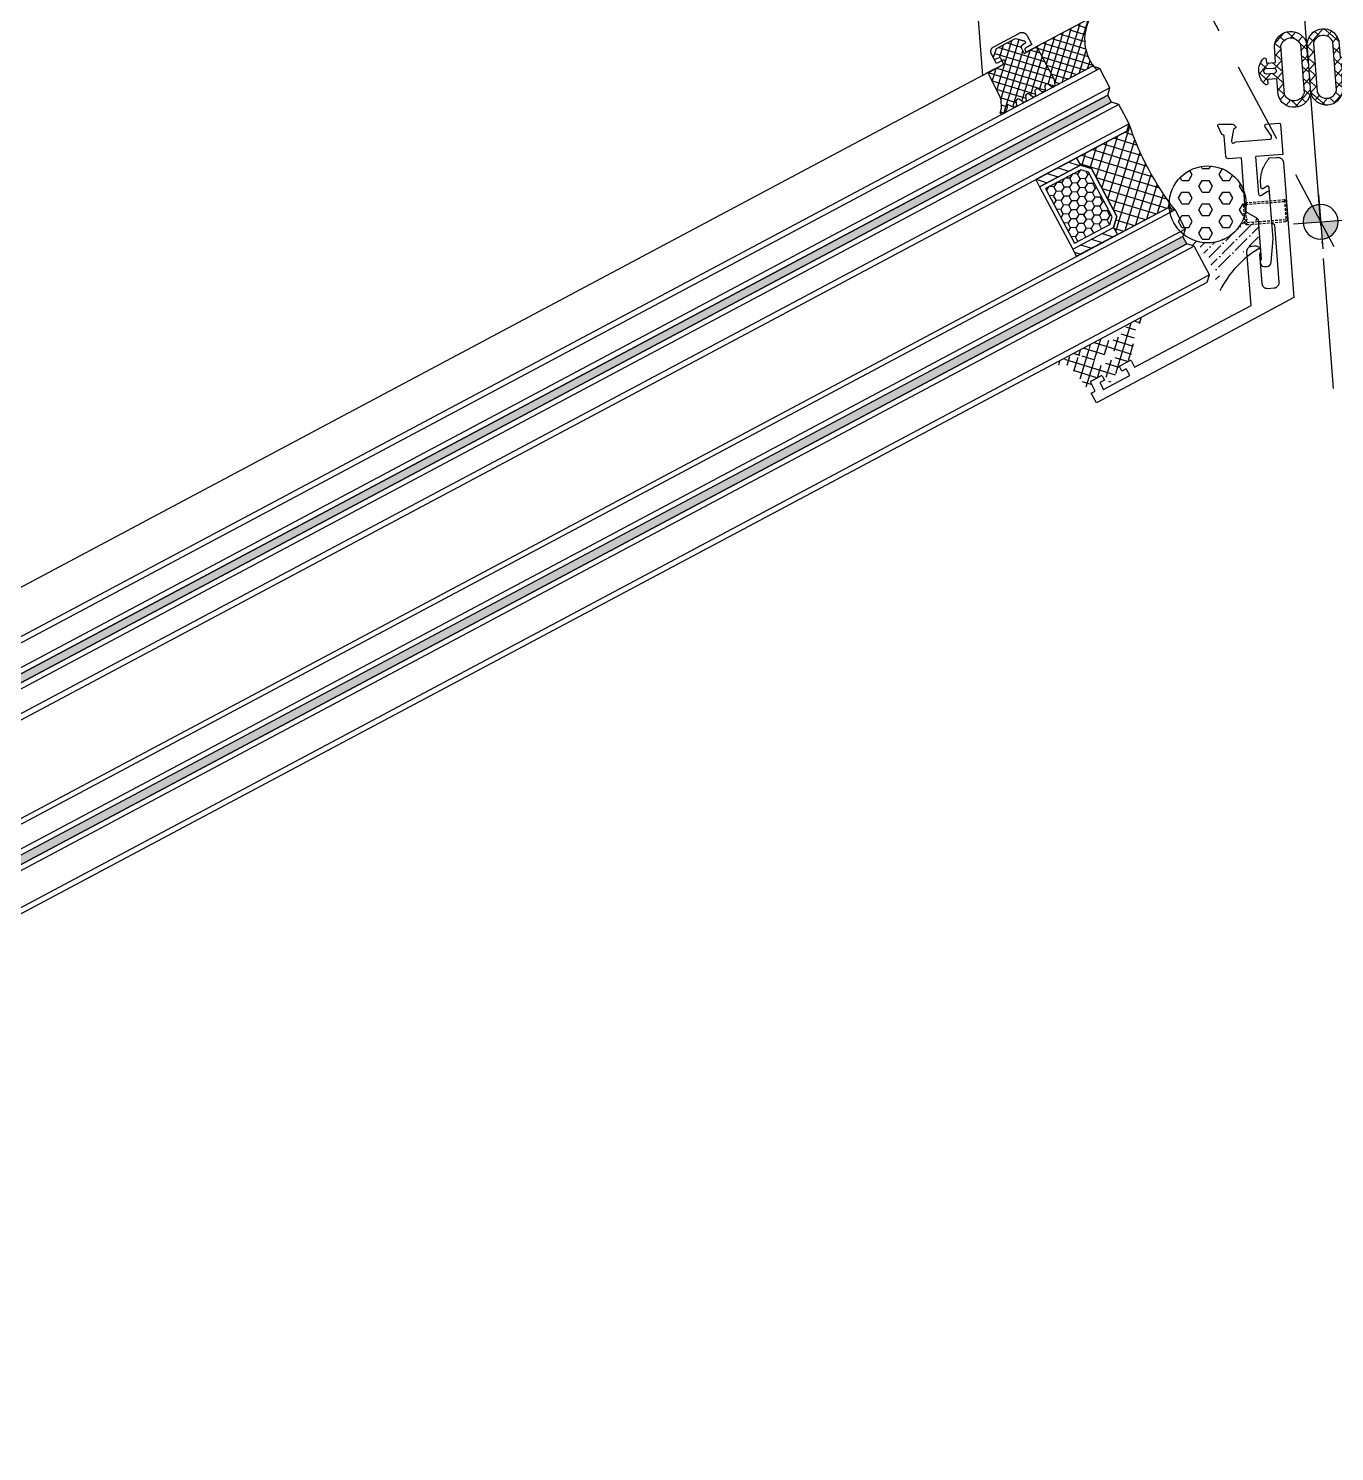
# Model space of a CAD drawing. Header units: millimetres. Extents: x -2069 to 10556, y -1036 to 8460.
# Drawn here: x 7552.9 to 7793.5, y 3352.7 to 3614.8 of the extents above; entities that cross this region are included whole.
import ezdxf

# ---------------------------------------------------------------- set-up
doc = ezdxf.new("R2010")
doc.units = ezdxf.units.MM
for name, pattern in [('ACAD_ISO04W100', [30, 24, -3, 0, -3]), ('DASHED', [0.75, 0.5, -0.25]), ('HIDDEN2', [0.1875, 0.125, -0.0625])]:
    doc.linetypes.add(name, pattern=pattern)
for name, color, linetype in [('CW', 4, 'Continuous'), ('F-Alum', 4, 'Continuous'), ('F-center', 6, 'ACAD_ISO04W100'), ('F-Glass', 5, 'Continuous'), ('F-seslants', 8, 'Continuous'), ('F_MISC', 8, 'Continuous'), ('GLAZING', 8, 'Continuous'), ('Hatch', 8, 'Continuous'), ('PJ', 4, 'Continuous'), ('TC', 4, 'Continuous')]:
    doc.layers.add(name, color=color, linetype=linetype)
doc.layers.add('Xref- ELE$0$Hatch', color=9, linetype='Continuous', lineweight=13)

# ---------------------------------------------------------------- blocks, each defined once
blk = doc.blocks.new('Xref- ELE$0$GAE0002', base_point=(-41818.77919855453, 17822.92139201999))
at = {"layer": 'Xref- ELE$0$Hatch'}
h = blk.add_hatch(dxfattribs=at)
h.set_pattern_fill('M_GASKET-PISA', color=256, pattern_type=2)
h.set_pattern_definition([(45, (-1214.761376000002, -14855.407933), (-1.060660171779821, 1.060660171779821), []), (135, (-1214.761376000002, -14855.407933), (-1.060660171779821, -1.060660171779821), [])])
edge = h.paths.add_edge_path(flags=16)
edge.add_line((-41815.07919855467, 17823.42139201995), (-41813.77919855462, 17823.42139201995))
edge.add_arc((-41813.77919855462, 17822.92139201995), 0.5, -90, 90, ccw=False)
edge.add_line((-41813.77919855462, 17822.42139201995), (-41815.07919855467, 17822.42139201995))
edge.add_arc((-41815.07919855467, 17822.92139201995), 0.5, 90, 270, ccw=False)
edge = h.paths.add_edge_path()
edge.add_line((-41813.27919855455, 17818.4213668968), (-41813.27919855462, 17821.42139201995))
edge.add_line((-41813.27919855462, 17821.42139201995), (-41814.97919855457, 17821.42139201995))
edge.add_line((-41814.97919855457, 17821.42139201995), (-41814.97919855457, 17820.72139202))
edge.add_arc((-41815.27919855458, 17820.72139201998), 0.3000000000174623, -115.05761541500061, 4.8635797611495946e-09, ccw=False)
edge.add_arc((-41813.09559109848, 17822.92139202004), 3.383607456175075, 133.070694364177, 226.9293056383509, ccw=False)
edge.add_arc((-41815.27919855466, 17825.12139202001), 0.3000000000240535, 2.084391326206969e-09, 115.0576154218833, ccw=False)
edge.add_line((-41814.97919855463, 17825.12139202002), (-41814.97919855457, 17824.42139201995))
edge.add_line((-41814.97919855457, 17824.42139201995), (-41813.27919855462, 17824.42139201995))
edge.add_line((-41813.27919855462, 17824.42139201995), (-41813.27919855468, 17827.42139201984))
edge.add_arc((-41810.27919855456, 17826.87139201984), 3.050000000114375, 10.388857815061783, 169.6111421849382, ccw=False)
edge.add_line((-41807.27919855445, 17827.42139201984), (-41807.27919855437, 17818.42139201997))
edge.add_arc((-41810.27919855451, 17818.97139202002), 3.050000000151531, 190.3888578138809, 349.6111421841629, ccw=False)
edge.add_line((-41812.07919855455, 17818.42136689683), (-41812.07919855467, 17827.42139201984))
edge.add_arc((-41810.27919855456, 17826.82523817369), 1.896153846257486, 18.324694090130095, 161.6753059098699, ccw=False)
edge.add_line((-41808.47919855445, 17827.42139201984), (-41808.47919855437, 17818.42139201996))
edge.add_arc((-41810.2791985545, 17819.01754586615), 1.896153846287313, 198.3246940877339, 341.6753059085472, ccw=False)
at = {"color": 0, "linetype": 'ByBlock'}
for points in [[(-41813.27919855455, 17818.4213668968), (-41813.27919855462, 17821.42139201995), (-41814.97919855457, 17821.42139201995), (-41814.97919855457, 17820.72139202, -0.548945891858276), (-41815.4062573781, 17820.44962731407, -0.4340790099980792), (-41815.40625737821, 17825.39315672591, -0.5489458918577889), (-41814.97919855463, 17825.12139202002), (-41814.97919855457, 17824.42139201995), (-41813.27919855462, 17824.42139201995), (-41813.27919855468, 17827.42139201984, -0.8333333333398008), (-41807.27919855445, 17827.42139201984), (-41807.27919855437, 17818.42139201997, -0.833333333342024), (-41813.27919855468, 17818.42139202007)], [(-41812.07919855455, 17818.42136689683), (-41812.07919855467, 17827.42139201984, -0.7222222222395137), (-41808.47919855445, 17827.42139201984), (-41808.47919855437, 17818.42139201996, -0.7222222222456893), (-41812.07919855467, 17818.42139202007)]]:
    blk.add_lwpolyline(points, format="xyb", dxfattribs=at)
blk.add_lwpolyline([(-41815.07919855467, 17823.42139201995), (-41813.77919855462, 17823.42139201995, -0.9999999999999999), (-41813.77919855462, 17822.42139201995), (-41815.07919855467, 17822.42139201995, -0.9999999999999999)], format="xyb", close=True, dxfattribs=at)
blk = doc.blocks.new('A$C08103915')
at = {"layer": 'Hatch'}
h = blk.add_hatch(dxfattribs=at)
h.set_pattern_fill('M_GASKET-PISA', color=256, style=0, pattern_type=2)
h.set_pattern_definition([(45, (45.74999999999977, 8.999999999998408), (-1.060660171779821, 1.060660171779821), []), (135, (45.74999999999977, 8.999999999998408), (-1.060660171779821, -1.060660171779821), [])])
edge = h.paths.add_edge_path()
edge.add_arc((-1.005758292417113, 2.700000001565058), 1.500000000000064, 269.9999999999914, 310.5724313148193)
edge.add_line((-0.03014508089836454, 1.560623478412708), (1.229683999648614, 2.639376524703948))
edge.add_arc((2.205297211167363, 1.500000001551598), 1.500000000000089, 89.99999999999142, 130.5724313148186, ccw=False)
edge.add_line((2.20529721116759, 3.000000001551598), (2.741785272946117, 3.00000000156524))
edge.add_arc((2.741785272946345, 6.00000000156524), 3.000000000000028, 269.9999999999956, 323.2382780301331)
edge.add_line((5.145179432466875, 4.204534459154274), (7.713046174758574, 7.641857975019775))
edge.add_arc((7.793159313408751, 7.58200912360553), 0.09999999999985255, 115.93827802975, 143.2382780298942, ccw=False)
edge.add_line((7.749419046879666, 7.671935699677306), (9.503507258835953, 8.525123814462859))
edge.add_arc((9.394279516007828, 8.750000003056812), 0.249999999999963, 295.9069544241082, 449.9999999998437)
edge.add_line((9.39427951600851, 9.000000003056812), (6.620583798811595, 9.000000003062269))
edge.add_line((6.620583798811595, 9.000000003062269), (4.773622509620282, 8.04671219667307))
edge.add_arc((3.62699862340969, 10.26825527831079), 2.499999999999945, 214.0621029693552, 297.299999999996, ccw=False)
edge.add_arc((1.307391891253701, 8.70000000312939), 0.2999999999997213, 34.06210296926611, 89.99999999978287)
edge.add_line((1.307391891254838, 9.000000003128662), (-1.589216802361761, 9.000000003135028))
edge.add_arc((-1.589216802362216, 8.750000003135028), 0.2499999999999152, 89.99999999989583, 256.4770942316625)
edge.add_line((-1.64767532243286, 8.506930874220416), (-0.02726917610675628, 8.096945104279257))
edge.add_arc((-0.05179766443939116, 7.999999999915417), 0.0999999999999834, -90.00000000013023, 75.80132993312759, ccw=False)
edge.add_line((-0.05179766443961853, 7.899999999915053), (-0.108955418213327, 7.899999999915053))
edge.add_arc((-0.1089554182137817, 10.39999999991505), 2.499999999999434, 215.2344178976467, 270.00000000001046, ccw=False)
edge.add_arc((-2.2326314786485, 8.900000003135574), 0.1000000000007252, 35.234417898605, 90.00000000078164)
edge.add_line((-2.232631478649864, 9.000000003135938), (-4.881168839528527, 9.000000003142304))
edge.add_arc((-4.881168839528982, 8.750000003142304), 0.2500000000000154, 89.99999999989578, 256.4770942317193)
edge.add_line((-4.939627359599399, 8.506930874227692), (-3.319221213273295, 8.096945104286533))
edge.add_arc((-3.34374970160593, 7.999999999922693), 0.0999999999999834, -90.00000000013023, 75.80132993312759, ccw=False)
edge.add_line((-3.343749701606157, 7.899999999922329), (-3.400907455379411, 7.899999999922329))
edge.add_arc((-3.400907455379865, 10.39999999992233), 2.499999999999949, 214.3262280799825, 270.0000000000104, ccw=False)
edge.add_arc((-5.548092091564513, 8.933849210224253), 0.1000000000000372, 34.32622808016425, 110.1544525972612)
edge.add_arc((-6.443927377176806, 11.37464398673728), 2.499999999999543, 265.3665045616222, 290.154452597025, ccw=False)
edge.add_line((-6.645881460149894, 8.88281442828611), (-8.091786761774756, 9.000000003144123))
edge.add_arc((-8.111982170071997, 8.750817047299279), 0.2499999999999778, 85.36650456163848, 250.7880419743665)
edge.add_line((-8.194248104436383, 8.514740119067937), (-7.412072788158412, 8.239907198840228))
edge.add_arc((-8.075076055456293, 6.352997909141777), 1.999999999999966, 8.473551534714375, 70.64005609634751, ccw=False)
edge.add_line((-6.096908078050546, 6.64770361517094), (-5.244518011203127, 2.024790390883936))
edge.add_arc((-4.749999999999773, 2.098627621301603), 0.5000000000001517, 188.4921821239047, 359.9999999997688)
edge.add_line((-4.249999999999773, 2.098627621299784), (-4.249999999999773, 2.700000001565058))
edge.add_arc((-3.949999999999818, 2.700000001565058), 0.3000000000000682, 90, 180.0000000000217, ccw=False)
edge.add_line((-3.949999999999818, 3.00000000156524), (-1.55130166063168, 3.00000000156524))
edge.add_arc((-1.55130166063168, 2.700000001565058), 0.3000000000000966, 2.7114310796605423e-11, 90, ccw=False)
edge.add_line((-1.251301660631498, 2.700000001565058), (-1.251301660631498, 1.400000001564877))
edge.add_arc((-1.051301660631452, 1.400000001564877), 0.1999999999999602, 180.0000000000408, 270)
edge.add_line((-1.051301660631452, 1.200000001565058), (-1.00575829241734, 1.200000001565058))
edge = h.paths.add_edge_path(flags=16)
edge.add_arc((-1.310476532774146, 5.200000001565058), 0.4999999999999456, 188.3111422397304, 269.9999999999739)
edge.add_line((-1.310476532774373, 4.700000001565058), (1.520024613216037, 4.700000001565058))
edge.add_arc((1.520024613216037, 5.200000001565058), 0.4999999999999762, 270, 323.238278030144)
edge.add_line((1.920590306469421, 4.900755744496564), (2.29411737345049, 5.400755744496564))
edge.add_arc((1.893551680196879, 5.700000001565058), 0.5000000000000022, 323.2382780301569, 450)
edge.add_line((1.893551680196879, 6.200000001565058), (-1.456559369031083, 6.200000001565058))
edge.add_arc((-1.456559369031311, 5.700000001565058), 0.4999999999998603, 89.99999999997395, 188.3111422397347)
edge.add_line((-1.95130821782368, 5.627725686498707), (-1.80522538156697, 5.127725686498707))
blk = doc.blocks.new('A$C57E61DF8')
at = {"layer": 'GLAZING'}
h = blk.add_hatch(dxfattribs=at)
h.set_pattern_fill('ANSI37', color=256, scale=10)
h.set_pattern_definition([(45, (33510.59369597723, 50850.56907076713), (-0.8838834764831844, 0.8838834764831844), []), (135, (33510.59369597723, 50850.56907076713), (-0.8838834764831844, -0.8838834764831843), [])])
h.paths.add_polyline_path([(0, -11.16902688858681), (-0.2901045945036458, -10.95144844270544), (-0.652735337644117, -10.1536608078095), (-0.9428399321477627, -10.0086085105504), (-1.305470675288234, -10.1536608078095), (-1.59557526979188, -10.95144844270544), (-1.958206012932351, -11.16902688858681), (-2.320836756065546, -10.95144844270544), (-2.610941350576468, -10.1536608078095), (-2.973572093709663, -10.0086085105504), (-3.336202836850134, -10.1536608078095), (-3.62630743135378, -10.95144844270544), (-3.988938174494251, -11.16902688858681), (-4.279042768997897, -10.95144844270544), (-5.004304255271563, -10.0086085105504), (-5.511987295663857, -10.66134384819452), (-6.164722633307974, -11.16902688858681), (-6.599879525070719, -11.16902688858681), (-6.889984119574365, -11.02397459133499), (-6.962510268203914, -10.80639614545362), (-6.309774930559797, -10.08113465917995), (-5.65703959291568, -8.703137835262169), (-5.584513444286131, -8.195454794869875), (-5.439461147034308, -3.481255134109233), (-5.149356552523386, -3.191150539598311), (-2.103258310184174, -3.191150539598311), (-2.103258310184174, -1.958206012939627), (-2.175784458813723, -1.740627567058254), (-3.191150539591035, -1.595575269799156), (-3.263676688220585, -1.377996823917783), (-3.191150539591035, -1.160418378036411), (-1.958206012932351, 0), (0, 0), (2.0307321615619, 0), (3.263676688227861, -1.160418378036411), (3.336202836850134, -1.377996823917783), (3.191150539598311, -1.595575269799156), (2.248310607443273, -1.740627567058254), (2.10325831019145, -1.958206012939627), (2.10325831019145, -3.191150539598311), (4.424095066256996, -3.191150539598311), (4.714199660767918, -3.481255134109233), (4.714199660767918, -10.0086085105504), (4.351568917634722, -10.95144844270544), (3.988938174494251, -11.16902688858681), (4.061464323123801, -11.16902688858681), (3.698833579990605, -10.95144844270544), (3.336202836850134, -10.1536608078095), (3.046098242346488, -10.0086085105504), (2.683467499206017, -10.1536608078095), (2.393362904702371, -10.95144844270544), (2.0307321615619, -11.16902688858681), (1.668101418428705, -10.95144844270544), (1.377996823917783, -10.1536608078095), (1.015366080784588, -10.0086085105504), (0.652735337644117, -10.1536608078095), (0.3626307431404712, -10.95144844270544)])
at = {"layer": 'GLAZING', "flags": 128}
blk.add_lwpolyline([(0, -11.16902688858681), (-0.2901045945036458, -10.95144844270544), (-0.652735337644117, -10.1536608078095), (-0.9428399321477627, -10.0086085105504), (-1.305470675288234, -10.1536608078095), (-1.59557526979188, -10.95144844270544), (-1.958206012932351, -11.16902688858681), (-2.320836756065546, -10.95144844270544), (-2.610941350576468, -10.1536608078095), (-2.973572093709663, -10.0086085105504), (-3.336202836850134, -10.1536608078095), (-3.62630743135378, -10.95144844270544), (-3.988938174494251, -11.16902688858681), (-4.279042768997897, -10.95144844270544), (-5.004304255271563, -10.0086085105504), (-5.511987295663857, -10.66134384819452), (-6.164722633307974, -11.16902688858681), (-6.599879525070719, -11.16902688858681), (-6.889984119574365, -11.02397459133499), (-6.962510268203914, -10.80639614545362), (-6.309774930559797, -10.08113465917995), (-5.65703959291568, -8.703137835262169), (-5.584513444286131, -8.195454794869875), (-5.439461147034308, -3.481255134109233), (-5.149356552523386, -3.191150539598311), (-2.103258310184174, -3.191150539598311), (-2.103258310184174, -1.958206012939627), (-2.175784458813723, -1.740627567058254), (-3.191150539591035, -1.595575269799156), (-3.263676688220585, -1.377996823917783), (-3.191150539591035, -1.160418378036411), (-1.958206012932351, 0), (0, 0), (2.0307321615619, 0), (3.263676688227861, -1.160418378036411), (3.336202836850134, -1.377996823917783), (3.191150539598311, -1.595575269799156), (2.248310607443273, -1.740627567058254), (2.10325831019145, -1.958206012939627), (2.10325831019145, -3.191150539598311), (4.424095066256996, -3.191150539598311), (4.714199660767918, -3.481255134109233), (4.714199660767918, -10.0086085105504), (4.351568917634722, -10.95144844270544), (3.988938174494251, -11.16902688858681), (4.061464323123801, -11.16902688858681), (3.698833579990605, -10.95144844270544), (3.336202836850134, -10.1536608078095), (3.046098242346488, -10.0086085105504), (2.683467499206017, -10.1536608078095), (2.393362904702371, -10.95144844270544), (2.0307321615619, -11.16902688858681), (1.668101418428705, -10.95144844270544), (1.377996823917783, -10.1536608078095), (1.015366080784588, -10.0086085105504), (0.652735337644117, -10.1536608078095), (0.3626307431404712, -10.95144844270544)], close=True, dxfattribs=at)
blk = doc.blocks.new('*U156')
at = {"linetype": 'Continuous'}
for points in [[(-43.56000000512402, 1.00000000614197), (-43.5599996817031, 903.8039376455888), (-45.07999968170311, 903.803937645041), (-45.08000000512402, 1.000000005594327)], [(-14.04000000000174, 1.000000001268106), (-14.03999967658083, 903.803937640715), (-15.55999967658083, 903.8039376407148), (-15.56000000000174, 1.000000001268219)]]:
    blk.add_hatch(color=4, dxfattribs=at).paths.add_polyline_path(points)
at = {"layer": 'TC'}
h = blk.add_hatch(dxfattribs=at)
h.set_pattern_fill('ANSI31', color=256, scale=0.5, style=0)
h.set_pattern_definition([(45, (41567.46289831595, 2291.421798873034), (-1.122532015133644, 1.122532015133644), [])])
h.paths.add_polyline_path([(-36.06000000512402, 19.99999538964943), (-36.06000001701294, 11.49999538964943), (-37.56000002024346, 11.49999538964943), (-37.56000000835455, 19.99999538964943)])
h = blk.add_hatch(dxfattribs=at)
h.set_pattern_fill('HONEY', color=256, scale=0.3, style=0)
h.set_pattern_definition([(0, (41567.46289831595, 2291.421798884622), (1.42875, 0.8248889999999999), [0.9524999999999999, -1.905]), (120, (41567.46289831595, 2291.421798884622), (-1.428749829302342, 0.8248892956570172), [0.952499999999998, -1.904999999999996]), (59.99999999999999, (41567.46289831595, 2291.421798884622), (1.706976584081587e-07, 1.649778295657017), [-1.905, 0.9524999999999999])])
h.paths.add_polyline_path([(-24.89137084665388, 10.79999538405756), (-23.8599999967523, 11.83136623395914), (-23.8599999967523, 19.19999538405902), (-35.26000000836619, 19.1999953896538), (-35.26000000836619, 11.83136623955392), (-34.22862915846461, 10.79999538965235)])
h = blk.add_hatch(dxfattribs=at)
h.set_pattern_fill('ANSI31', color=256, scale=0.5, style=0)
h.set_pattern_definition([(45, (41571.46289831595, 2291.421798879027), (-1.122532015133644, 1.122532015133644), [])])
h.paths.add_polyline_path([(-23.06000000865286, 19.99999538405465), (-23.05999999676395, 11.49999538405465), (-21.55999999353342, 11.49999538405465), (-21.56000000542234, 19.99999538405465)])
h = blk.add_hatch(dxfattribs=at)
h.set_pattern_fill('ANSI31', color=256, scale=0.5, style=0)
h.set_pattern_definition([(45, (41571.46289831595, 2291.421798876314), (-1.122532015133644, 1.122532015133644), [])])
h.paths.add_polyline_path([(-23.05999999999447, 19.99999538405465), (-23.05999998811283, 11.49999538405465), (-21.55999998488231, 11.49999538405465), (-21.55999999676395, 19.99999538405465)])
h = blk.add_hatch(dxfattribs=at)
h.set_pattern_fill('ANSI37', color=256, scale=0.5, style=0)
h.set_pattern_definition([(45, (41567.46289831595, 2291.421798884622), (-1.122532015133644, 1.122532015133644), []), (135, (41567.46289831595, 2291.421798884622), (-1.122532015133644, -1.122532015133644), [])])
edge = h.paths.add_edge_path()
edge.add_line((-31.560000006521, 9.999995389649435), (-34.56000000835455, 9.999995389649435))
edge.add_line((-34.56000000835455, 9.999995389649435), (-36.06000000835455, 11.49999538964943))
edge.add_line((-36.06000000835455, 11.49999538964943), (-37.56000000512402, 11.49999538964943))
edge.add_line((-37.56000000512402, 11.49999538964943), (-37.56000000512402, 1.000000006862543))
edge.add_line((-37.56000000512402, 1.000000006862543), (-38.56000000512402, 6.862542534236127e-09))
edge.add_arc((-29.56000002297011, -51.73927224170338), 52.51620980697288, 80.13218764653152, 99.86781231785102, ccw=False)
edge.add_line((-20.56000000865286, 1.267761007284207e-09), (-21.56000000865286, 1.000000001267761))
edge.add_line((-21.56000000865286, 1.000000001267761), (-21.56000000865286, 11.49999538405465))
edge.add_line((-21.56000000865286, 11.49999538405465), (-23.06000000542234, 11.49999538405465))
edge.add_line((-23.06000000542234, 11.49999538405465), (-24.56000000542234, 9.999995384054653))
edge.add_line((-24.56000000542234, 9.999995384054653), (-31.560000006521, 9.999995389649435))
at = {"color": 4, "linetype": 'Continuous'}
for points in [[(-43.56000000512402, 1.00000000614197), (-43.5599996817031, 903.8039376455888), (-45.07999968170311, 903.803937645041), (-45.08000000512402, 1.000000005594327)], [(-14.04000000000174, 1.000000001268106), (-14.03999967658083, 903.803937640715), (-15.55999967658083, 903.8039376407148), (-15.56000000000174, 1.000000001268219)]]:
    blk.add_lwpolyline(points, close=True, dxfattribs=at)
at = {"layer": 'F-Glass'}
for points in [[(-53.07999968170311, 903.8039376450412), (-53.08000000512402, 1.000000005594327), (-52.08000000512402, 5.594326779601033e-09), (-46.08000000512402, 5.594326779601033e-09), (-45.08000000512402, 1.000000005594327), (-45.07999968170311, 903.8039376450414)], [(-37.5599996817031, 903.8039376463096), (-37.56000000512402, 1.000000006862546), (-38.56000000512402, 6.862546086949806e-09), (-42.56000000512402, 6.141970487760773e-09), (-43.56000000512402, 1.00000000614197), (-43.5599996817031, 903.803937645589)], [(-21.55999967658083, 903.8039376407148), (-21.55999999999447, 1.000000001267765), (-20.55999999999447, 1.267764559997886e-09), (-16.55999999999447, 1.267764559997886e-09), (-15.55999999999447, 1.000000001267765), (-15.55999967658083, 903.8039376407148)], [(-14.03999967658083, 903.803937640715), (-14.04000000000174, 1.000000001268106), (-13.04000000000174, 1.268105620511051e-09), (-9.040000000001742, 1.988681219700084e-09), (-8.040000000001742, 1.000000001988681), (-8.039999676580829, 903.8039376414358)]]:
    blk.add_lwpolyline(points, dxfattribs=at)
at = {"layer": 'PJ'}
for points in [[(-36.06000000512402, 19.99999538964943), (-36.06000001701294, 11.49999538964943), (-37.56000002024346, 11.49999538964943), (-37.56000000835455, 19.99999538964943)], [(-23.06000000865286, 19.99999538405465), (-23.05999999676395, 11.49999538405465), (-21.55999999353342, 11.49999538405465), (-21.56000000542234, 19.99999538405465)], [(-23.05999999999447, 19.99999538405465), (-23.05999998811283, 11.49999538405465), (-21.55999998488231, 11.49999538405465), (-21.55999999676395, 19.99999538405465)]]:
    blk.add_lwpolyline(points, close=True, dxfattribs=at)
at = {"layer": 'PJ', "ltscale": 3}
for points in [[(-24.55999999676395, 9.999995384054653), (-23.05999999676395, 11.49999538405465), (-23.05999999676395, 19.99999538405465), (-36.06000000835455, 19.99999538964943), (-36.06000000835455, 11.49999538964943), (-34.56000000835455, 9.999995389649435)], [(-24.89137084665388, 10.79999538405756), (-23.8599999967523, 11.83136623395914), (-23.8599999967523, 19.19999538405902), (-35.26000000836619, 19.1999953896538), (-35.26000000836619, 11.83136623955392), (-34.22862915846461, 10.79999538965235)]]:
    blk.add_lwpolyline(points, close=True, dxfattribs=at)
at = {"layer": 'PJ'}
blk.add_lwpolyline([(-31.560000006521, 9.999995389649435), (-34.56000000835455, 9.999995389649435), (-36.06000000835455, 11.49999538964943), (-37.56000000512402, 11.49999538964943), (-37.56000000512402, 1.000000006862543), (-38.56000000512402, 6.862542534236127e-09, -0.08632639570629587), (-20.56000000865286, 1.267761007284207e-09), (-21.56000000865286, 1.000000001267761), (-21.56000000865286, 11.49999538405465), (-23.06000000542234, 11.49999538405465), (-24.56000000542234, 9.999995384054653)], format="xyb", close=True, dxfattribs=at)
at = {"layer": 'TC', "color": 9, "linetype": 'Continuous'}
for p, q in [((-52.08000000512402, 5.594326779601033e-09), (-52.07999968170311, 903.8039376450412)), ((-46.08000000512402, 5.594326779601033e-09), (-46.07999968170311, 903.8039376450414)), ((-42.56000000512402, 6.141970487760773e-09), (-42.5599996817031, 903.803937645589)), ((-38.56000000512402, 6.862546086949806e-09), (-38.5599996817031, 903.8039376463096)), ((-20.55999999999447, 1.267764559997886e-09), (-20.55999967658083, 903.8039376407148)), ((-16.55999999999447, 1.267764559997886e-09), (-16.55999967658083, 903.8039376407148)), ((-13.04000000000174, 1.268105620511051e-09), (-13.03999967658083, 903.803937640715)), ((-9.040000000001742, 1.988681219700084e-09), (-9.039999676580829, 903.8039376414358))]:
    blk.add_line(p, q, dxfattribs=at)
blk = doc.blocks.new('A$C714F5CF6')
at = {"ltscale": 0.5}
h = blk.add_hatch(color=7, dxfattribs=at)
edge = h.paths.add_edge_path()
edge.add_line((0, 3.21222950972151), (0, 0))
edge.add_line((0, 0), (3.212229509372264, 0))
edge.add_ellipse((0, 0), major_axis=(-2.271389268935526, 2.271389268935526), ratio=0.9999999999934978, start_angle=225.0000000001863, end_angle=314.9999999998137)
edge = h.paths.add_edge_path()
edge.add_line((0, 0), (-3.212229509372264, 0))
edge.add_ellipse((0, 0), major_axis=(-2.271389268935526, 2.271389268935526), ratio=0.9999999999934978, start_angle=45.00000000018628, end_angle=134.9999999998137)
edge.add_line((0, -3.21222950972151), (0, 0))
at = {"color": 7, "ltscale": 0.5}
for p, q in [((0, 5.012234860099852), (0, -5.012234860099852)), ((5.012234859634191, 0), (-5.012234859634191, 0))]:
    blk.add_line(p, q, dxfattribs=at)
blk.add_circle((0, 0), 3.212229509400538, dxfattribs=at)
blk = doc.blocks.new('A$C5137bee4')
at = {"layer": 'F-seslants', "extrusion": (2.461461838411733e-06, 1.242325634848841e-06, 0.9999999999961989)}
h = blk.add_hatch(dxfattribs=at)
h.set_pattern_fill('ANSI37', color=256, scale=10, angle=26.0367383529696)
h.set_pattern_definition([(71.03673835296959, (7701.355054036734, 60448.60221870986), (-1.182158921516584, 0.4062022701546039), []), (161.0367383529694, (7701.355054036734, 60448.60221870986), (-0.4062022701546041, -1.182158921516584), [])])
edge = h.paths.add_edge_path()
edge.add_ellipse((-34.13966910862473, 34.77467681665485), major_axis=(7.495916572420534, 3.190861349954303), ratio=0.9999999999998387, start_angle=125.97270517974829, end_angle=191.3846610702238, ccw=False)
edge.add_line((-41.12512311727733, 38.9667877059992), (-51.1818266770043, 34.05382076989223))
edge.add_line((-51.18182667701785, 34.05382076988508), (-47.65974722786974, 26.84422433025266))
edge.add_line((-47.65974722785631, 26.84422433027112), (-40.85823668336407, 30.16694297470682))
at = {"layer": 'F-seslants', "extrusion": (-3.042142667384493e-07, -1.687757926306791e-07, 0.9999999999999395)}
h = blk.add_hatch(dxfattribs=at)
h.set_pattern_fill('ANSI36', color=256, scale=9.999999999999998, angle=-1.989630818332282)
h.set_pattern_definition([(43.01036918166771, (54175.42703384514, 71535.54182899691), (0.7469028193542566, 2.406198750818533), [3.124999999999997, -0.6249999999999992, 0, -0.6249999999999992])])
h.paths.add_polyline_path([(-24.34787962707833, -2.15621320722903), (-24.3549694213425, -2.179441108252377), (-23.64075505678829, -3.521192889107624), (-22.28814575070919, -3.934046452952771), (-19.46887852409236, -9.23043506265185), (-19.88173208792341, -10.58304436871595, -0.108700271728402), (-14.13305602768287, -4.864799745817891, -0.38366498551135), (-13.10814085700258, -4.005083723343432), (-12.66282606543155, -4.020553769297294, -0.0157503687940426), (-11.59000809571444, -3.509167855314899), (-11.43600738711302, 0.9238372949466793), (-13.61178743620258, 0.999422966050588), (-13.93334693508041, 1.344128218289825), (-13.91849893616563, 1.771537002422974, -0.485481439502047)])
at = {"layer": 'Hatch', "extrusion": (-3.042142667384493e-07, -1.687757926306791e-07, 0.9999999999999395)}
h = blk.add_hatch(dxfattribs=at)
h.set_pattern_fill('HEX', color=256, scale=9.999999999999998, angle=-1.989630818332282)
h.set_pattern_definition([(358.0103691816677, (54175.42703384514, 71535.54182899691), (0.07516803894836631, 2.163758250341441), [1.249999999999999, -2.499999999999999]), (118.0103691816677, (54175.42703384514, 71535.54182899691), (-1.911453631918041, -1.016781693888777), [1.249999999999997, -2.499999999999995]), (58.0103691816677, (54176.67628025345, 71535.49843070938), (-1.836285592969674, 1.146976556452665), [1.25, -2.5])])
edge = h.paths.add_edge_path()
edge.add_arc((-20.67908257793079, 3.912482427025225), 7.091483518212043, 0, 360)
at = {"color": 8, "linetype": 'DASHED', "extrusion": (-6.041431403407998e-06, 0.000121474562519701, 0.9999999926037159)}
for p, q in [((-6.505941320626334, 3.919729238288255, 0.001791045589714272), (-14.13730877590478, 3.594842155522201, 0.001784406722918134)), ((-13.81845512441214, 3.942051846533559, 0.001744155909767012), (-13.64831887332548, -0.05432819286988888, 0.002230642296802535)), ((-6.520119341548707, 4.252760908217169, 0.001750505057462829), (-6.349983090469323, 0.2563808688278186, 0.002236991444498296)), ((-6.364161111378053, 0.5894125387853819, 0.002196450912245688), (-13.99552856665832, 0.2645254560047761, 0.002189812045450549))]:
    blk.add_line(p, q, dxfattribs=at)
at = {"color": 8, "linetype": 'DASHED', "extrusion": (-6.041431403407998e-06, 0.000121474562519701, 0.9999999926037159), "elevation": 0.002306498151079214}
blk.add_lwpolyline([(-6.349983076859728, 0.2563805904362316), (-6.031129425609707, 0.6035902840252308), (-6.172909637296445, 3.933907008142953), (-6.520119330861439, 4.252760659340573), (-13.81845511363823, 3.942051595379092), (-14.13730876488825, 3.594841901791457), (-13.99552855318878, 0.2645251777028386), (-13.64831885962196, -0.05432847353843685)], close=True, dxfattribs=at)
at = {"layer": 'CW', "extrusion": (-6.041431403407998e-06, 0.000121474562519701, 0.9999999926037159), "elevation": 0.002306498151079364}
blk.add_lwpolyline([(-14.24676571362909, 12.28755727180573), (-13.84856926111781, 2.934204715882835, 0.2535998008637027), (-13.35913814719022, 2.116365194482428), (-11.74835076427945, 1.162174829447148, -0.2535998008634184), (-11.50363520731974, 0.7532550687319377), (-11.19112527923692, -6.587381735019786, 0.6457513110634008), (-10.53513410725539, -7.889808700974836), (-10.14926259995295, -7.873381151130458, 0.3812640285024388), (-9.385319338254709, -7.13105301866643), (-8.848537171927449, -2.836696251093648), (-9.209242395673158, 5.63601390450873, 0.5773502691902374), (-9.669885827320826, 5.876446075643348), (-10.74187758793902, 5.195148050902986, -0.5773502691789958), (-11.20252101956486, 5.435580222067617), (-11.49920719757017, 12.40452795664063)], format="xyb", dxfattribs=at)
at = {"layer": 'F-Alum', "extrusion": (2.461461838962577e-06, 1.242325633728101e-06, 0.999999999996199)}
for p, q in [((-61.29379829335085, 29.11385391590011, -5.757889261430449e-06), (-855.7278245726766, -358.9882793651782, 0.002431860378687482)), ((-58.98561876432268, 30.24146095380956, -1.284024021763405e-05), (-60.66453054186422, 29.42126793476882, -7.688716133987666e-06))]:
    blk.add_line(p, q, dxfattribs=at)
at = {"layer": 'F-Alum', "extrusion": (1.186090386111591e-07, 6.830527908036661e-06, 0.9999999999766649)}
for p, q in [((-37.57557094662479, -26.21241117444924, 0.004773840897019103), (-37.92532102696623, -25.49291509590739, 0.004768967842495479)), ((-37.83298377312803, -25.22565668285824, 0.004767131374413539), (-35.99029234040063, -24.32996665102837, 0.004760794778794708)), ((-36.72164077057823, -25.79733530599333, 0.004770904425878304), (-37.57557094662479, -26.21241117444924, 0.004773840897019103)), ((-36.08559584739032, -27.10599246800166, 0.004779767804468711), (-36.72164077057823, -25.79733530599333, 0.004770904425878304)), ((-35.72308004640854, -24.42245627733109, 0.004761394837975112), (-35.17447264400016, -25.55123941824422, 0.004769039952924884)), ((-42.59630673524862, -29.71476118506689, 0.00479835930115597), (-43.36350793793008, -28.13629299504146, 0.004787668527128811)), ((-43.27117068401913, -27.86903458202187, 0.004785832059046986), (-41.42847925149454, -26.97334455007513, 0.004779495463427489)), ((-40.81151687718375, -27.78533025490515, 0.004784968577131128), (-41.66544705325214, -28.2004061233456, 0.004787905048271816)), ((-41.66544705325214, -28.2004061233456, 0.004787905048271816), (-41.02940213006514, -29.50906328539668, 0.004796768426862778)), ((-41.16126695742423, -27.06583417637739, 0.004780095522607834), (-40.81151687718375, -27.78533025490515, 0.004784968577131128)), ((-41.02940213006514, -29.50906328539668, 0.004796768426862778), (-36.08559584739032, -27.10599246800166, 0.004779767804468711)), ((-43.31540583033257, -30.06429875831236, 0.004800832118957103), (-42.59630673524862, -29.71476118506689, 0.00479835930115597)), ((-42.44108721864814, -31.86310121865245, 0.004813015187273787), (-43.31540583033257, -30.06429875831236, 0.004800832118957103))]:
    blk.add_line(p, q, dxfattribs=at)
for points, elevation in [([(-64.35043818537743, 100.9122736262135), (-61.56111900195769, 35.39303761322534)], 0.004612996876912518), ([(-61.56111900173941, 35.39303765362146), (-61.29379829335825, 29.11385391522165)], 0.004612996876912519)]:
    blk.add_lwpolyline(points, dxfattribs=dict(at, elevation=elevation))
at = {"layer": 'F-Alum', "extrusion": (1.186090386111591e-07, 6.830527908036661e-06, 0.9999999999766649), "elevation": 0.004612996876912519, "flags": 128}
blk.add_lwpolyline([(-61.29379829335825, 29.11385391522165), (-61.29379829335825, 29.11385391522165), (-57.14048892212787, 31.14285591389632), (-57.14048892212787, 31.14285591389632, 0.009198898166544976), (-57.13112520596523, 31.1519740966849, 0.02507093955455761), (-57.10737955127595, 31.17849978866705, 0.05730692118184758), (-57.06388742050805, 31.24702528309375, 0.02507093985191574), (-57.04999357559989, 31.27980377489901, 0.02707842637724467), (-57.03875488118333, 31.31657272158011, 0.02507093961399989), (-57.03194859529787, 31.3515175769998, 0.01889655977558763), (-57.02915031417623, 31.37821230388327, 0.0250709402956603), (-57.02856206851544, 31.413808966915, 0.01148981738284499), (-57.02948528885922, 31.43010684063568, 0.02507093985089822), (-57.03408973709703, 31.4654093548323, 0.009672112438734509), (-57.03680869796972, 31.47887973848464), (-57.03680869796972, 31.47887973848464, 0.02182096284234772), (-57.0448402936581, 31.50881210026587, 0.003248200587061597), (-57.04625828347886, 31.51320427455682, 0.01955680340703326), (-57.05598882007775, 31.53922234432342, 0.002263196553229864), (-57.05724561912024, 31.54218239155699, 0.02053969889301895), (-57.06985921278549, 31.56848759550938, 0.002265692984766066), (-57.07138206550546, 31.57132400217693, 0.01725485811352287), (-57.08381024609562, 31.59244998496942), (-57.08381024609562, 31.59244998496942, 0.001917438453758129), (-57.08484203611251, 31.59493770293663, 0.002263192865078616), (-57.08608438755336, 31.59786372281564, 0.02053969902716714), (-57.09855298240007, 31.62386653681997, 0.00226569366481723), (-57.10005832952163, 31.62667033820478, 0.01955430318762622), (-57.11408829355501, 31.65027017596647, 0.003248627637596778), (-57.11659637803481, 31.65408199166148, 0.02181961178319532), (-57.13469539408636, 31.67879651403183, 0.00967303516651195), (-57.14339599531905, 31.68923020968949, 0.02507076667243626), (-57.1677562425737, 31.71462818112217, 0.01148999005803158), (-57.17974696465242, 31.72542689467856, 0.02507176681832918), (-57.20754888450553, 31.7470053697121, 0.01889573279478599), (-57.22985535952262, 31.76136956408476, 0.02507101673178295), (-57.26100245219072, 31.77775131897429, 0.02707835008815785), (-57.2962985791207, 31.79184556130596, 0.02507176719462645), (-57.33016351197667, 31.80142385253108, 0.05730859990944449), (-57.40990120877332, 31.81031235512154, 0.02506976582544211), (-57.4450412778212, 31.80842677632894, 0.01389637519070011), (-57.46438766125876, 31.80586741888972), (-58.66650683177271, 31.21860025891147), (-59.52315442004755, 32.97213350318724, -0.01209473476580321), (-59.54332972370653, 33.01609705777957, -0.002265692354724539), (-59.54687158913715, 33.02443900987585, -0.01955430288393358), (-59.57426005448686, 33.09767239150434, -0.003248200510600337), (-59.57825182745324, 33.11003665737737, -0.02182096226028664), (-59.60086155173894, 33.19429827855328), (-59.60086155174621, 33.19429827855328, -0.009672112522808725), (-59.60851571650387, 33.23221832558844, -0.02507093979755627), (-59.6214778224197, 33.33159732513169, -0.01148981661020769), (-59.62407687370826, 33.3774769670157, -0.02507093965759178), (-59.62242118714788, 33.47768405461643, -0.01889655996803596), (-59.61454403047917, 33.5528315891637, -0.02507093987971345), (-59.59538412312039, 33.65120383969988, -0.02708092835140528), (-59.56374325455908, 33.75472045829207, -0.02507093969770666), (-59.52463043650997, 33.84699390618965, -0.05730692132150085), (-59.40219564483753, 34.03989704182084, -0.02507093971732737), (-59.3353494261052, 34.114568219409, -0.07344343514257833), (-59.10165778558759, 34.28997540479239, -0.01070784640433345), (-59.06358901246358, 34.30959364694244), (-54.23049951367316, 36.67068630202935, -0.01435923859776709), (-54.17819984180218, 36.69440102487756), (-54.17819984180218, 36.69440102487756, -0.07344594862375314), (-53.89510274822648, 36.76679771302754, -0.02507093954908362), (-53.79502594176416, 36.77216749272562, -0.05730742294166069), (-53.56795311091381, 36.74685474177551, -0.02507093967557114), (-53.47151547172808, 36.71957868114315, -0.02707917693082825), (-53.37099580238313, 36.67943994927197, -0.02507093960850625), (-53.28229517666603, 36.63278803910988, -0.01889580931136579), (-53.21877039018765, 36.5918814381201, -0.02507093975637158), (-53.13959841232325, 36.5304322748018, -0.01149081690046353), (-53.1054486492153, 36.49967747285243, -0.02507093961540389), (-53.03607492742736, 36.42734844405014, -0.009672862617905082), (-53.01129775328499, 36.39763582196688, -0.02181961178150453), (-52.9597552596621, 36.32725364716229, -0.00324955045744666), (-52.95261071093561, 36.31639523594528, -0.01955337918757052), (-52.91265809853277, 36.24919056374032, -0.002265265139669444), (-52.90837196269579, 36.24120738914356, -0.008442630062303716), (-52.8930393699718, 36.21112089448031), (-52.8930393699718, 36.21112089448031), (-52.03639178161694, 34.45758765014633), (-53.23851095197082, 33.87032049015354), (-53.23851095197082, 33.87032049015354, 0.01158505373377255), (-53.25005149109606, 33.8591895208076, 0.02507093983875044), (-53.27318350223765, 33.83334969705772, 0.05730692123719505), (-53.31555183672292, 33.7665959217528, 0.02507093985056563), (-53.3290867554933, 33.73466486474722, 0.02708092848273879), (-53.34003601987478, 33.69884312926627, 0.0250709399627597), (-53.34666627060871, 33.66480159286062, 0.01889656006946985), (-53.34939214617411, 33.63879692670306, 0.0250709396923307), (-53.34996509347191, 33.60412044841423, 0.01148981710416535), (-53.34906569652602, 33.58824388261591, 0.02507093970566322), (-53.34458018361703, 33.55385396257716, 0.009672111584827113), (-53.34193147396139, 33.54073179999939), (-53.34193147396139, 33.54073179999939, 0.02182096265833963), (-53.33410742046831, 33.51157322095816, 0.00324819879052719), (-53.33272607467658, 33.50729458922316, 0.01955430306068344), (-53.32324834670379, 33.48195231243659, 0.0022656934971112), (-53.32202269063072, 33.47906559515604, 0.02053969895938729), (-53.30973509481938, 33.45344042263317, 0.00226319536787723), (-53.30825325157294, 33.45068038312162, 0.01584215011941615), (-53.29719061060607, 33.43175316215346), (-53.29719061060607, 33.43175316215346, 0.01291587240176208), (-53.29070169112241, 33.41508049343597, 0.002265696253474046), (-53.2894749506197, 33.41219122204691, 0.02053969890530631), (-53.27717648160275, 33.38654337391483, 0.002263190139480064), (-53.27569332714145, 33.38378089224265, 0.01955430280793953), (-53.26185504011236, 33.3605030855128, 0.00325069950345269), (-53.25937962375183, 33.35674089296877, 0.02181846136854197), (-53.24152862918373, 33.33236497905657, 0.009674612733697492), (-53.23294539566571, 33.32207201937942, 0.02507093931406631), (-53.2089174196702, 33.29702062411599, 0.01148981643950508), (-53.19709051491769, 33.28636950692548, 0.02507093936338377), (-53.16966896821066, 33.26508630267972, 0.01889655969491211), (-53.1476659954309, 33.25091757888698, 0.02507093964346719), (-53.11694410786313, 33.23475955786055, 0.02707842671222107), (-53.08212963256339, 33.22085774676712, 0.02507093953769125), (-53.04872804064819, 33.21141054206112, 0.05730692141221122), (-52.97008107098776, 33.20264330625505, 0.02507093969687283), (-52.93541902658347, 33.20450306094331, 0.01515787319904309), (-52.91461221284083, 33.20730898519015), (-40.67260242607791, 39.18785608784712)], format="xyb", dxfattribs=at)
at = {"layer": 'F-Alum', "extrusion": (-6.041431403407998e-06, 0.000121474562519701, 0.9999999926037159), "elevation": 0.002306498151079364}
blk.add_lwpolyline([(-14.24676571362909, 12.28755727180573), (-16.53345985329175, 12.19020677751834, -0.4142135623049005), (-17.0542743936497, 12.66848725430067), (-17.21165042440894, 16.365138698711, 0.3595081371707617), (-17.46720952313683, 16.64910926602113, -0.2637249999956934), (-17.70032843450402, 16.83133598348481), (-18.27337349783429, 18.2190512067383, -0.08748900000110169), (-18.2958135748469, 18.3207948153149, -0.414214000000818), (-18.00884528874625, 18.63328353950644, -0.0218199999991916), (-17.98267369414315, 18.63325509803575), (-15.61047551598016, 18.52710065803884, -0.1763269999970842), (-15.42096970326602, 18.448363454528), (-15.04207390034028, 18.10041154220079, -0.198911999996341), (-14.97753298622477, 17.96160971626268, -0.06554299999994298), (-14.98213999413552, 17.90960289621699, -0.2679489999965194), (-15.11741808348844, 17.76229425759611), (-15.28439821961068, 17.70984504824884, 0.2679490000007903), (-15.41967640887159, 17.56253640536381), (-15.86595597647694, 15.55979787804439, 0.06554300000034483), (-15.87286633842605, 15.48178765433231), (-15.86603943835523, 15.32142860797915, 0.4142139999965558), (-15.55355071415611, 15.03446032185181, 0.2134220000012545), (-15.33439968080187, 15.14388072942267, -0.2134219999990182), (-15.11524864743945, 15.25330113697806), (-8.768211409701337, 15.52351095713335, 0.4142140000029491), (-8.481243123594327, 15.83599968134081), (-8.490639995593028, 16.05672554728683, 0.1378519999999419), (-8.541170193198013, 16.21099880731056), (-9.628195050301118, 17.83273934409342, -0.5854977655323537), (-9.391756873899157, 18.29950125818436), (-6.989026254853912, 18.4017917260217, -0.4142135623219491), (-6.780700438719645, 18.21047953528076), (-6.542509681978744, 12.61554741251728), (-11.49920719757017, 12.40452795664063)], format="xyb", dxfattribs=at)
at = {"layer": 'F-Alum', "extrusion": (-3.306758469725684e-07, 0.0001217176841763794, 0.999999992592348), "elevation": -0.005118554942104235, "flags": 128}
blk.add_lwpolyline([(-13.33752299945479, -14.94644015339018), (-13.75845249728896, -5.059105391319773, -0.006401515623545015), (-13.75921398173349, -5.033511702869771, -0.02280645294402517), (-13.75660081956459, -4.94237077043187, -0.02182096240323721), (-13.74633843428906, -4.855734150627481, -0.03475147919393919), (-13.7145494017995, -4.72058417386795, -0.03657129117323332), (-13.66123125713143, -4.584571682079866, -0.04398833923444561), (-13.57175234624959, -4.433463630852341, -0.05218479364202418), (-13.43342198620622, -4.277898837741411, -0.08249638683124964), (-13.15838636406841, -4.099632967254536, -0.09223790756559594), (-12.80189154768777, -4.017476306813972), (-12.30234403914247, -3.996209273096, -0.006402433494038386), (-12.27674667802233, -3.995447726459248, -0.09869862795330214), (-11.89206538858054, -4.065377453500956, -0.08249638679929273), (-11.6111499482425, -4.234225993318808, -0.05218479351801351), (-11.46763019429058, -4.385016488997792, -0.0439883391267084), (-11.37308480659985, -4.533007327627192, -0.03657129112583966), (-11.31519070436312, -4.667135980027389, -0.03475398223526862), (-11.27884063339954, -4.801141581825316, -0.02181846114841318), (-11.26565182033974, -4.887371115989126, -0.02280645282369083), (-11.25995334580546, -4.978371256536577, -0.02280395169613243), (-11.26256643545307, -5.069502197352468, -0.02182096256409301), (-11.27282859084472, -5.156138844339378, -0.03475147927350433), (-11.3046172647087, -5.291288905471824, -0.0365712911457976), (-11.35793504846107, -5.427301538762279, -0.03858113779081161), (-11.43501351758788, -5.560734046436187), (-11.20532954337145, -10.95584737316655, 0.01640046868030724), (-11.20039277980955, -11.02124553902551, 0.02181961171456339), (-11.18720315520671, -11.10747959815014, 0.03475223020197361), (-11.15085489182202, -11.24147845475651, 0.03657229250913539), (-11.09295938924721, -11.37561084781476, 0.04398758780703172), (-10.99841573566455, -11.52359924809567, 0.05218554557478138), (-10.85489405233786, -11.67439202651906, 0.08249689023354057), (-10.57397664176873, -11.84324111824786, 0.09869862797163173), (-10.18929516675182, -11.91316982447134, 0.006401770304579731), (-10.16370045884419, -11.9124083227709), (-8.96478643838567, -11.86136744180794, 0.09223605533206118), (-8.608298358224829, -11.77921371282207, 0.08249638682577912), (-8.33326142646831, -11.60094986283863, 0.05218730031855287), (-8.194924092503243, -11.44537796207702, 0.04398833915686516), (-8.10544558257123, -11.2942696733627, 0.03657129113546647), (-8.052127798850686, -11.15825704007224, 0.03475147926078512), (-8.020339124970338, -11.02310697898345, 0.02182096257732818), (-8.010076969592328, -10.9364703319829, 0.02280395170610683), (-8.007463879930167, -10.84533939113699, 0.006403352574121072), (-8.00822548876447, -10.81973835733078), (-8.454833207002551, -0.3292404436518367), (-8.975647749286646, 0.1490400310928148), (-9.251284871659385, 6.623560151044718, 0.01640070542038229), (-9.252765931387838, 6.643179883077868, 0.02181846110153985), (-9.256722575304325, 6.669048743284219, 0.03475398233662651), (-9.267627596583665, 6.709250423837012, 0.03657129100652092), (-9.284995827253866, 6.749489019541747, 0.04398833920183653), (-9.313359443533258, 6.793886271130476, 0.0521847934326719), (-9.356415369753666, 6.83912341980534, 0.08249638681330498), (-9.440690001848894, 6.889777981789121, 0.09869862801188385), (-9.556094388656147, 6.910756899864799, 0.09869862799725586), (-9.670722041908745, 6.885881437741741, 0.03894170717694397), (-9.711928304179636, 6.863992320353812), (-10.29665108125114, 6.492375213615977, -0.03894354683995352), (-10.33785936441016, 6.470485216768039, -0.09869610361589193), (-10.45248420084762, 6.445610647550505, -0.09869862786321784), (-10.56788864335506, 6.466589259396132, -0.08249689002403555), (-10.65216386649542, 6.517243986937054, -0.0521855453898334), (-10.69522037151007, 6.562481820469166, -0.04398758770878314), (-10.72358346758942, 6.606878340545842, -0.03657229240332628), (-10.74095211834522, 6.647118058451541, -0.03475223006537352), (-10.75185659735471, 6.687317715458189, -0.02181961230924496), (-10.75581348474748, 6.713187933169522, -0.01640046900628389), (-10.75729451380777, 6.73280738291052), (-10.77202874697372, 7.078904049122305, -0.01843816501896671), (-10.79704562446067, 7.543337656583639, -0.02280645289061198), (-10.78056062022, 8.118295725727567, -0.02182096242104633), (-10.71582086978935, 8.664838560876074, -0.03475147925223568), (-10.51528132896768, 9.517425511386321, -0.03657129111982867), (-10.17892644784004, 10.37545359553962, -0.04398833921746813), (-9.614453159505445, 11.32871127056402, -0.03888741783350901), (-8.983038256477862, 12.07792079304251), (-7.523173199469709, 12.14007103676565, -0.00640243349156917), (-7.497575838335024, 12.14083258340285, -0.09869862794764989), (-7.11289454887595, 12.07090285634569, -0.08249638676957338), (-6.831979108554282, 11.90205431655694, -0.05218479348972056), (-6.688459354616918, 11.75126382086431, -0.04398833911806158), (-6.593913966903442, 11.60327298226356, -0.03657129113009289), (-6.536019864671259, 11.46914432980515, -0.03475398222867162), (-6.499669793709503, 11.33513872805134, -0.02181846115273534), (-6.48648098065152, 11.24890919387298, -0.01640070504128714), (-6.481544114949722, 11.18351008717585), (-5.418919570185296, -13.77678802696036), (-15.43934138002044, -18.67203126616966)], format="xyb", dxfattribs=at)
at = {"layer": 'F-Alum', "extrusion": (1.186090386111591e-07, 6.830527908036661e-06, 0.9999999999766649), "flags": 128}
for points, elevation in [([(-35.17447264457645, -25.55123945020443), (-13.33752299796289, -14.94644064274745)], 0.004612996876912518), ([(-15.43934138214658, -18.67203085855378), (-42.44108721922868, -31.86310125074489)], 0.004612996876912519)]:
    blk.add_lwpolyline(points, dxfattribs=dict(at, elevation=elevation))
at = {"layer": 'F-Alum', "extrusion": (1.186090386111591e-07, 6.830527908036661e-06, 0.9999999999766649)}
for centre, radius, start, end in [((-37.74543974319164, -25.40543977548642, 0.004590339488498378), 0.2000172970102768, 165.6637748268436, 184.5191820315679), ((-37.74536058193695, -25.40543423341861, 0.004590339488498322), 0.2000966488329547, 184.5189780132244, 205.9249329945952), ((-37.74552486310637, -25.40541967492637, 0.004590339488498293), 0.1999298506559983, 153.7131740335666, 165.6633157098119), ((-37.74558058489271, -25.40539261678915, 0.004590339488498327), 0.199867908055209, 143.6330705440951, 153.713054427112), ((-37.74561604262777, -25.40536690274003, 0.00459033948849832), 0.199824108955901, 135.2485056058864, 143.6329791002372), ((-37.74563643946436, -25.40534686862403, 0.004590339488498359), 0.1997955190960387, 127.2793475275567, 135.2484676104696), ((-37.74564529769629, -25.4053355295816, 0.004590339488498504), 0.1997811312999757, 122.2736678185597, 127.2792958046767), ((-37.74564819909989, -25.40533098353463, 0.004590339488498229), 0.1997757383188274, 117.0424276622719, 122.2736604415334), ((-37.7456485152839, -25.40533040180727, 0.004590339488498383), 0.1997750764438661, 115.9233236330972, 117.0424227469485), ((-35.90295667954047, -24.50964123208518, 0.004590339488498307), 0.1997760280056909, 111.8106144947521, 115.9233194984288), ((-35.90295481379576, -24.50964598588984, 0.004590339488498471), 0.1997811347219409, 106.8049768315123, 111.81060473223), ((-35.90295082855641, -24.50965980517434, 0.004590339488498246), 0.1997955160190065, 98.8358049221324, 106.8049251236063), ((-35.90294656696346, -24.50968808299443, 0.004590339488498443), 0.1998241128582669, 90.45129358423897, 98.83576691631991), ((-35.90294654125751, -24.50973187948625, 0.004590339488498259), 0.1998679081826514, 80.37121818598204, 90.45120205919999), ((-35.90295731380024, -24.50979288063467, 0.00459033948849839), 0.1999298518274364, 68.42095695199204, 80.37109855050352), ((-35.90299096455033, -24.50987360608928, 0.004590339488498315), 0.2000172955577497, 49.56566315820277, 68.4204978622641), ((-35.90304270275806, -24.50993519816188, 0.004590339488498497), 0.200097732518096, 27.04185287195215, 49.56582540754209), ((-35.90305535099901, -24.5099430637631, 0.004590339488498361), 0.2001125740128133, 25.92458206950513, 27.04221228271122), ((-43.18362665388118, -28.04881767469716, 0.004590339488498381), 0.2000172972360272, 165.66377484747, 184.5191820282227), ((-43.1835474928375, -28.04881213267255, 0.004590339488498346), 0.2000966488665921, 184.5189780057206, 205.9249329686795), ((-43.18371177202695, -28.04879757487835, 0.004590339488498386), 0.1999298527790628, 153.7131741044128, 165.6633156512693), ((-43.18376749665182, -28.04877051566474, 0.004590339488498443), 0.1998679071548726, 143.6330704892312, 153.7130544159257), ((-43.1838029512946, -28.04874480379841, 0.004590339488498334), 0.1998241118410923, 135.2485056946158, 143.6329790701578), ((-43.18382335056955, -28.0487247677179, 0.004590339488498281), 0.1997955188797168, 127.2793475239663, 135.2484676101749), ((-43.18383220639131, -28.04871343213973, 0.004590339488498317), 0.199781135269585, 122.2736678585626, 127.2792957499961), ((-43.18383510811687, -28.04870888606321, 0.00459033948849842), 0.1997757421195768, 117.0424277256971, 122.2736604036986), ((-43.18383545377579, -28.04870824663704, 0.004590339488498393), 0.1997750154369014, 115.9233233284432, 117.0424228017622), ((-41.34114359234004, -27.1530191270604, 0.004590339488498347), 0.1997760235203686, 111.8106144737538, 115.9233195753034), ((-41.34114172740205, -27.15302387804244, 0.004590339488498327), 0.1997811273033879, 106.8049767069729, 111.8106047943635), ((-41.34113773921049, -27.15303770575296, 0.004590339488498184), 0.1997955175419436, 98.83580497070494, 106.8049251114725), ((-41.34113347798679, -27.15306598319425, 0.004590339488498319), 0.1998241139581966, 90.45129359174301, 98.83576687713699), ((-41.34113345234632, -27.15310977943868, 0.004590339488498374), 0.1998679090404354, 80.37121821901601, 90.45120204877763), ((-41.34114422473717, -27.15317077929243, 0.00459033948849837), 0.1999298513523667, 68.42095692990983, 80.3710985616533), ((-41.34117787551636, -27.15325150505218, 0.004590339488498262), 0.2000172953894037, 49.56566314931189, 68.42049786714114), ((-41.34122961397238, -27.15331309738671, 0.004590339488498457), 0.2000977327201961, 27.04185287752229, 49.5658253945477), ((-41.3412422576504, -27.15332096145998, 0.004590339488498366), 0.2001125694387401, 25.92458225406441, 27.04221248961471)]:
    blk.add_arc(centre, radius, start, end, dxfattribs=at)
at = {"layer": 'F-center', "extrusion": (-2.121358414036389e-06, 1.898143278608357e-05, 0.9999999998176027)}
blk.add_line((1.310553915413948, -30.78403681938698, 0.0005871052990142935), (-12.26146446878556, 288.013544240428, 0.00100834425469349), dxfattribs=at)
at = {"layer": 'F-seslants', "extrusion": (-6.041431403407998e-06, 0.000121474562519701, 0.9999999926037159)}
blk.add_arc((-2.394585056537938, -21.03671896873577, 0.002306498151080439), 18.86879447067619, 118.1086667582204, 151.6827537494572, dxfattribs=at)
at = {"layer": 'F-seslants', "extrusion": (2.461461838411729e-06, 1.24232563484885e-06, 0.9999999999961988)}
blk.add_ellipse((-34.1396693853012, 34.77467667704286, -0.1123430067084758), major_axis=(7.495916572388043, 3.190861349951823, -2.241500143922998e-05), ratio=0.9999999999998387, start_param=2.198233407857089, end_param=3.463782735719024, dxfattribs=at)
at = {"layer": 'Hatch', "extrusion": (-3.042142667384493e-07, -1.68775792630679e-07, 0.9999999999999395)}
blk.add_circle((-20.67908257796792, 3.912482427011184), 7.091483518212043, dxfattribs=at)
at = {"layer": 'F_MISC', "extrusion": (2.461461838411732e-06, 1.242325634848845e-06, 0.9999999999961989), "rotation": 26.03673833243948}
blk.add_blockref('A$C57E61DF8', (-56.79813080453889, 34.81045214907679, -0.1122656556999056), dxfattribs=at)
at = {"layer": 'F_MISC', "extrusion": (-5.556339585443314e-06, 0.0001185019077177263, 0.9999999929632126), "rotation": 2.322039095487454}
blk.add_blockref('Xref- ELE$0$GAE0002', (-12.70606215620431, 27.89391944741772, 0.002209182966606467), dxfattribs=at)
at = {"layer": 'F_MISC', "extrusion": (5.556339585443326e-06, -0.0001185019077177262, -0.9999999929632125), "zscale": -1.000000000000001, "rotation": 357.6779609045123}
blk.add_blockref('Xref- ELE$0$GAE0002', (-10.27488444881113, 28.82982639797208, -0.002209899394073781), dxfattribs=at)
at = {"layer": 'F_MISC', "extrusion": (2.461461838962575e-06, 1.242325633728103e-06, 0.9999999999961989), "rotation": 116.0367383583733}
blk.add_blockref('*U156', (-43.65549735925748, 37.74852664355783, -0.1122656556999622), dxfattribs=at)
at = {"layer": 'F_MISC', "extrusion": (6.041431403407997e-06, -0.000121474562519701, -0.9999999926037159), "zscale": -1, "rotation": 357.5622422550297}
blk.add_blockref('A$C714F5CF6', (-1.618422355984213e-06, 1.395282565340752e-06, -0.002306498151078949), dxfattribs=at)
at = {"layer": 'F_MISC', "extrusion": (-0.02987834663679412, -0.01524668066089329, 0.9994372532235711), "rotation": 89.00245548554525}
blk.add_blockref('A$C08103915', (8.22863098116202, -47.17790666072998, 1.585295856351292), dxfattribs=at)

msp = doc.modelspace()

# ---------------------------------------------------------------- linework, layer by layer
at = {"color": 251, "linetype": 'HIDDEN2', "ltscale": 120, "true_color": 0x636466}
msp.add_xline((7437.188629030799, 4243.761591275659), (0.4698778709583963, -0.8827314350263079), dxfattribs=at)

# ---------------------------------------------------------------- block references
at = {"extrusion": (1.186090389385885e-07, -6.830527908030977e-06, 0.999999999976665), "rotation": 1.989630818855079}
msp.add_blockref('A$C5137bee4', (7790.942902875848, 3579.184607531015, -0.02813664097714732), dxfattribs=at)

doc.saveas('drawing.dxf')
